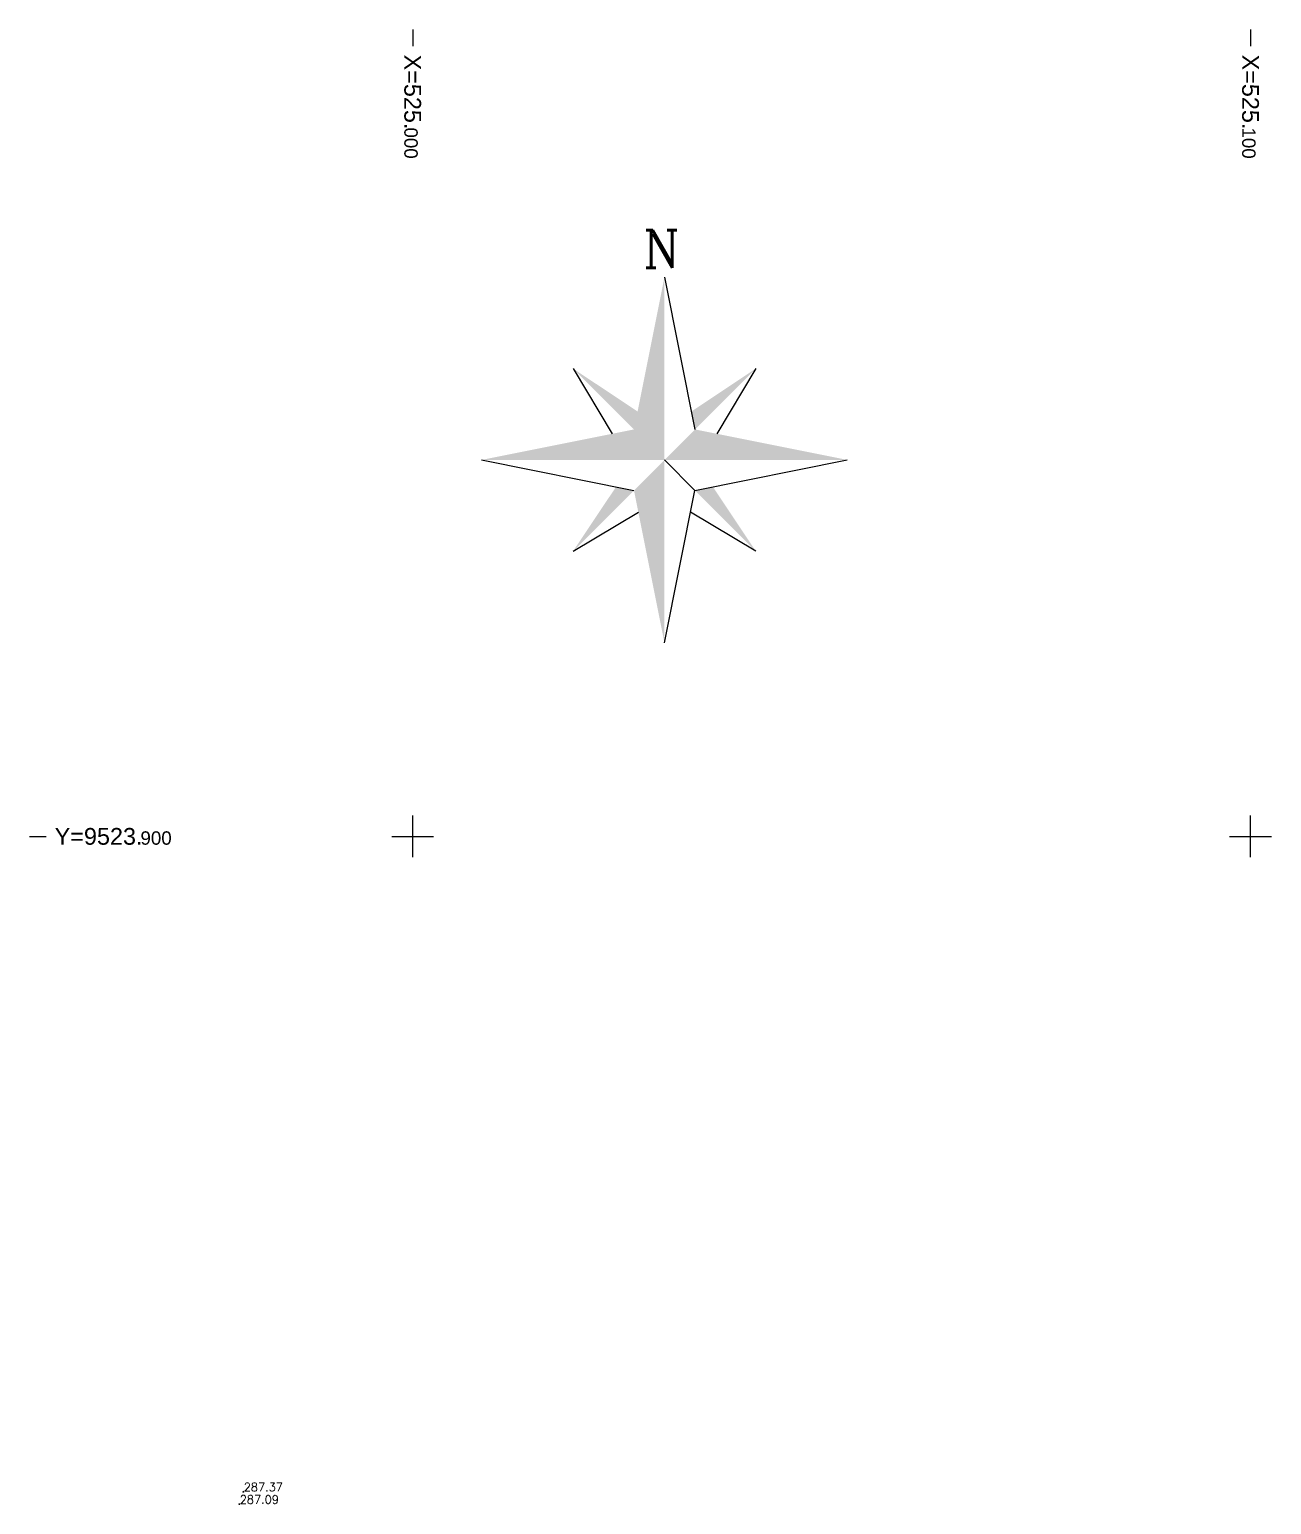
# Model space of a CAD drawing. Extents: x 524954 to 526204, y 9523489 to 9524010.
# Drawn here: x 524954.3 to 525102.5, y 9523820.2 to 9523996.3 of the extents above; entities that cross this region are included whole.
import ezdxf

# ---------------------------------------------------------------- set-up
doc = ezdxf.new("R2010")
doc.units = 0
doc.header["$PDMODE"] = 33
doc.header["$PDSIZE"] = 0.1
for name, color, linetype in [('Annotation', 7, 'Continuous'), ('Calque1', 7, 'Continuous'), ('Carroyage(2)', 7, 'Continuous'), ('TopoAlt', 3, 'Continuous'), ('TOPOJIS', 7, 'Continuous')]:
    doc.layers.add(name, color=color, linetype=linetype)
doc.styles.add('ROMANS', font='ROMANC')
doc.styles.add('Simplex 1.0', font='Simplex.shx', dxfattribs={"width": 0.99, "height": 1})
doc.styles.get("Standard").update_dxf_attribs({"font": 'arial.ttf'})

# ---------------------------------------------------------------- blocks, each defined once
blk = doc.blocks.new('TCPOINT M')
at = {"color": 0}
blk.add_point((0, 0), dxfattribs=at)
at = {"layer": 'TopoAlt', "style": 'Simplex 1.0', "width": 0.99}
blk.add_attdef('ALT', (0.15, 0.15), '', height=1, dxfattribs=at)
blk = doc.blocks.new('A$C43D639CB')
at = {"layer": 'Calque1', "color": 0}
for p, q in [((5.819, 11.638), (6.789, 6.789)), ((2.909, 8.728), (4.156, 6.65)), ((8.728, 8.728), (7.482, 6.65)), ((0, 5.819), (4.849, 4.849)), ((6.789, 4.849), (11.638, 5.819)), ((2.909, 2.909), (4.988, 4.156)), ((8.728, 2.909), (6.65, 4.156))]:
    blk.add_line(p, q, dxfattribs=at)
blk.add_lwpolyline([(5.819, 0), (6.789, 4.849), (5.819, 5.819)], dxfattribs=at)
for points in [[(5.819, 5.819), (5.819, 5.819), (5.819, 11.638), (4.849, 6.789)], [(2.909, 8.728), (4.849, 6.789), (4.963, 7.359)], [(8.728, 8.728), (6.789, 6.789), (6.675, 7.359)], [(0, 5.819), (4.849, 6.789), (5.819, 5.819)], [(5.819, 5.819), (11.638, 5.819), (6.789, 6.789)], [(5.819, 5.819), (5.819, 0), (4.849, 4.849)], [(2.909, 2.909), (4.849, 4.849), (4.279, 4.963)], [(8.728, 2.909), (6.789, 4.849), (7.359, 4.963)]]:
    blk.add_solid(points, dxfattribs=at)
at = {"layer": 'Calque1', "color": 0, "style": 'ROMANS'}
blk.add_text('N', height=1.199, dxfattribs=at).set_placement((5.135, 11.932))

msp = doc.modelspace()

# ---------------------------------------------------------------- linework, layer by layer
at = {"layer": 'Carroyage(2)'}
for p, q in [((525000, 9523996.33), (525000, 9523994.33)), ((525100, 9523996.33), (525100, 9523994.33)), ((525000, 9523897.5), (525000, 9523902.5)), ((525100, 9523897.5), (525100, 9523902.5)), ((524954.27, 9523900), (524956.27, 9523900)), ((524997.5, 9523900), (525002.5, 9523900)), ((525097.5, 9523900), (525102.5, 9523900))]:
    msp.add_line(p, q, dxfattribs=at)

# ---------------------------------------------------------------- block references
at = {"layer": 'Calque1', "xscale": 3.75, "yscale": 3.75, "zscale": 3.75}
msp.add_blockref('A$C43D639CB', (525008.23, 9523923.12), dxfattribs=at)
at = {"layer": 'TOPOJIS'}
ref = msp.add_blockref('TCPOINT M', (524979.79, 9523821.76, 287.37), dxfattribs=at)
ref.add_attrib('ALT', '287.37', (524979.84, 9523821.81, 287.37), dxfattribs={"layer": 'TopoAlt', "height": 1, "style": 'Simplex 1.0', "width": 0.99})
ref = msp.add_blockref('TCPOINT M', (524979.31, 9523820.28, 287.09), dxfattribs=at)
ref.add_attrib('ALT', '287.09', (524979.36, 9523820.33, 287.09), dxfattribs={"layer": 'TopoAlt', "height": 1, "style": 'Simplex 1.0', "width": 0.99})

# ---------------------------------------------------------------- texts
at = {"layer": 'Annotation'}
for s, height, p in [('X=525.', 2, (524999, 9523993.33)), ('X=525.', 2, (525099, 9523993.33)), ('000', 1.6, (524999, 9523984.63)), ('100', 1.6, (525099, 9523984.63))]:
    msp.add_text(s, height=height, rotation=270, dxfattribs=at).set_placement(p)
for s, height, p in [('Y=9523.', 2, (524957.27, 9523899)), ('900', 1.6, (524967.51, 9523899))]:
    msp.add_text(s, height=height, dxfattribs=at).set_placement(p)

doc.saveas('drawing.dxf')
